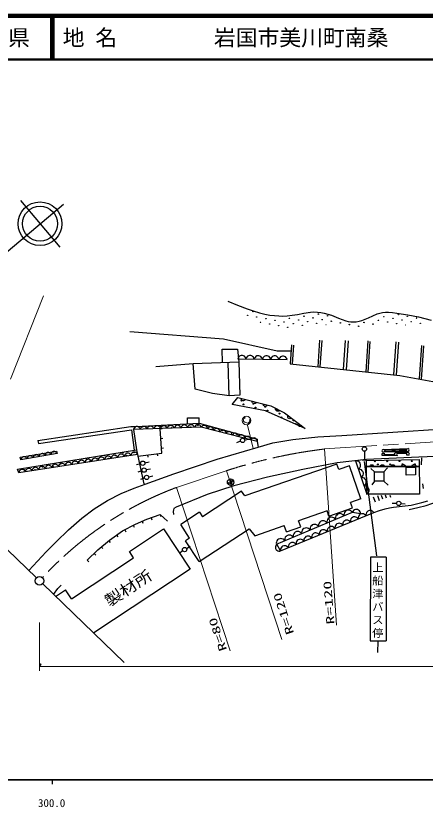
# Model space of a CAD drawing. Units: millimetres, scale not verified. Extents: x 40000 to 680000, y 20000 to 380000.
# Drawn here: x 359636 to 453458, y 198715 to 380000 of the extents above; entities that cross this region are included whole.
import ezdxf
from ezdxf.enums import TextEntityAlignment as Align

# ---------------------------------------------------------------- set-up
doc = ezdxf.new("R2010")
doc.units = ezdxf.units.MM
doc.header["$LTSCALE"] = 1000
doc.linetypes.add('CHAIN', pattern=[18.5, 12, -1.5, 3.5, -1.5])
for name, color, linetype, lineweight in [('M-BGD', 7, 'Continuous', 25), ('M-BGD-HTXT', 7, 'Continuous', 13), ('M-BMK', 2, 'CHAIN', 13), ('M-STR-STRC', 7, 'Continuous', 25), ('M-TTL', 2, 'Continuous', 140), ('M-TTL-BAND', 7, 'Continuous', 25), ('M-TTL-LINE', 7, 'Continuous', 50)]:
    doc.layers.add(name, color=color, linetype=linetype, lineweight=lineweight)
doc.layers.add('M-OTRS', color=7, linetype='Continuous')
doc.layers.add('M-TTL-TXT', color=7, linetype='Continuous')
doc.styles.add('@ＭＳ ゴシック', font='')
doc.styles.add('ＭＳ ゴシック', font='')
doc.styles.get('@ＭＳ ゴシック').set_extended_font_data('@MS Gothic')
doc.styles.get('ＭＳ ゴシック').set_extended_font_data('MS Gothic')

# ---------------------------------------------------------------- blocks, each defined once
blk = doc.blocks.new('BUHIN97')
at = {"color": 7, "linetype": 'Continuous', "lineweight": 25}
blk.add_lwpolyline([(709, -286), (721, -102), (692, 71), (617, 282), (496, 430), (350, 551), (131, 640), (-57, 654), (-248, 632), (-449, 532), (-586, 427), (-709, 286)], dxfattribs=at)
blk = doc.blocks.new('BUHIN98')
at = {"color": 7, "linetype": 'Continuous', "lineweight": 25}
blk.add_lwpolyline([(654, -247), (662, -78), (631, 79), (558, 271), (444, 404), (309, 511), (106, 588), (-66, 597), (-240, 572), (-422, 477), (-545, 377), (-654, 247)], dxfattribs=at)
blk = doc.blocks.new('BUHIN99')
at = {"color": 7, "linetype": 'Continuous', "lineweight": 25}
blk.add_lwpolyline([(519, -520), (600, -361), (639, -198), (652, 18), (600, 195), (517, 356), (356, 517), (195, 600), (18, 652), (-197, 639), (-358, 598), (-519, 520)], dxfattribs=at)
blk = doc.blocks.new('BUHIN100')
at = {"color": 7, "linetype": 'Continuous', "lineweight": 25}
blk.add_lwpolyline([(680, -374), (715, -189), (706, -12), (656, 210), (551, 374), (419, 513), (209, 629), (21, 666), (-174, 666), (-388, 590), (-539, 500), (-680, 374)], dxfattribs=at)
blk = doc.blocks.new('BUHIN101')
at = {"color": 7, "linetype": 'Continuous', "lineweight": 25}
blk.add_lwpolyline([(801, -495), (855, -273), (855, -58), (808, 215), (691, 420), (540, 596), (291, 750), (66, 806), (-170, 819), (-435, 739), (-623, 639), (-801, 495)], dxfattribs=at)
blk = doc.blocks.new('BUHIN112')
at = {"color": 7, "linetype": 'Continuous', "lineweight": 25}
blk.add_lwpolyline([(1040, -145), (996, 105), (899, 326), (728, 583), (517, 740), (283, 852), (-40, 896), (-295, 852), (-541, 759), (-776, 559), (-924, 372), (-1040, 145)], dxfattribs=at)
blk = doc.blocks.new('BUHIN115')
at = {"color": 7, "linetype": 'Continuous', "lineweight": 25}
blk.add_lwpolyline([(952, -140), (913, 89), (826, 292), (671, 529), (479, 674), (266, 778), (-30, 822), (-264, 783), (-490, 700), (-707, 518), (-844, 348), (-952, 140)], dxfattribs=at)
blk = doc.blocks.new('BUHIN116')
at = {"color": 7, "linetype": 'Continuous', "lineweight": 25}
blk.add_lwpolyline([(-212, -990), (32, -964), (250, -887), (509, -740), (675, -548), (799, -331), (864, -24), (840, 224), (768, 467), (591, 707), (423, 862), (212, 990)], dxfattribs=at)
blk = doc.blocks.new('BUHIN117')
at = {"color": 7, "linetype": 'Continuous', "lineweight": 25}
blk.add_line((0, 0), (-202, -457), dxfattribs=at)
blk = doc.blocks.new('BUHIN118')
at = {"color": 7, "linetype": 'Continuous', "lineweight": 25}
blk.add_line((0, 0), (447, -225), dxfattribs=at)
blk = doc.blocks.new('BUHIN119')
at = {"color": 7, "linetype": 'Continuous', "lineweight": 25}
blk.add_line((0, 0), (119, -486), dxfattribs=at)
blk = doc.blocks.new('BUHIN120')
at = {"color": 7, "linetype": 'Continuous', "lineweight": 25}
blk.add_line((0, 0), (75, -494), dxfattribs=at)
blk = doc.blocks.new('BUHIN122')
at = {"color": 7, "linetype": 'Continuous', "lineweight": 25}
blk.add_line((0, 0), (-22, -500), dxfattribs=at)
blk = doc.blocks.new('BUHIN124')
at = {"color": 7, "linetype": 'Continuous', "lineweight": 25}
blk.add_line((0, 0), (-105, -489), dxfattribs=at)
blk = doc.blocks.new('BUHIN125')
at = {"color": 7, "linetype": 'Continuous', "lineweight": 25}
blk.add_lwpolyline([(352, -355), (243, -407), (131, -434), (-14, -444), (-134, -408), (-242, -349), (-351, -239), (-409, -131), (-444, -11), (-434, 136), (-408, 247), (-352, 355)], dxfattribs=at)
blk = doc.blocks.new('BUHIN127')
at = {"color": 7, "linetype": 'Continuous', "lineweight": 25}
blk.add_lwpolyline([(190, -462), (69, -469), (-44, -451), (-182, -405), (-279, -326), (-357, -231), (-416, -87), (-428, 35), (-414, 159), (-350, 291), (-282, 384), (-190, 462)], dxfattribs=at)
blk = doc.blocks.new('BUHIN128')
at = {"color": 7, "linetype": 'Continuous', "lineweight": 25}
blk.add_lwpolyline([(-431, 253), (-338, 332), (-237, 386), (-99, 433), (26, 429), (145, 399), (278, 321), (362, 231), (426, 123), (455, -21), (457, -135), (431, -253)], dxfattribs=at)
blk = doc.blocks.new('BUHIN142')
at = {"color": 7, "linetype": 'Continuous', "lineweight": 25}
for p, q in [((-438, 261), (432, -257)), ((1009, 1695), (0, 0))]:
    blk.add_line(p, q, dxfattribs=at)
blk.add_circle((1266, 2127), 502, dxfattribs=at)
blk = doc.blocks.new('BUHIN77')
at = {"color": 7, "linetype": 'Continuous', "lineweight": 25}
blk.add_lwpolyline([(-7, -578), (-557, 154), (250, -333), (4, 575), (554, -157)], dxfattribs=at)
blk.add_circle((0, 0), 746, dxfattribs=at)
blk = doc.blocks.new('BUHIN78')
at = {"color": 7, "linetype": 'Continuous', "lineweight": 25}
blk.add_circle((0, 0), 498, dxfattribs=at)
blk = doc.blocks.new('BUHIN80')
at = {"color": 6, "linetype": 'Continuous', "lineweight": 25}
for radius in [995, 30]:
    blk.add_circle((0, 0), radius, dxfattribs=at)
blk = doc.blocks.new('BUHIN92')
at = {"color": 7, "linetype": 'Continuous', "lineweight": 13}
blk.add_lwpolyline([(67, 644), (-22, 696), (-120, 710), (-229, 697), (-339, 652), (-495, 535), (-601, 418), (-663, 234), (-655, 65), (-567, -119), (-273, -511), (-115, -655), (20, -710), (199, -707), (367, -631), (519, -517), (626, -418), (659, -337), (676, -243), (658, -169)], dxfattribs=at)
blk.add_circle((0, 0), 995, dxfattribs=at)
blk = doc.blocks.new('BUHIN89')
at = {"color": 7, "linetype": 'Continuous', "lineweight": 13}
for points in [[(0, 0), (617, 260), (422, 520)], [(107, 80), (419, 457), (556, 275)], [(159, 119), (414, 423), (522, 280)], [(212, 159), (409, 388), (487, 284)], [(264, 198), (405, 354), (453, 289)]]:
    blk.add_lwpolyline(points, close=True, dxfattribs=at)
for points in [[(53, 40), (424, 491), (590, 270), (55, 41)], [(409, 307), (317, 238), (400, 320), (419, 294), (317, 238)]]:
    blk.add_lwpolyline(points, dxfattribs=at)

msp = doc.modelspace()

# ---------------------------------------------------------------- linework, layer by layer
at = {"layer": 'M-BGD'}
for p, q in [((58000, 370000), (579000, 370000)), ((58000, 370000), (579000, 370000)), ((360677, 337727), (369694, 327017)), ((351416, 320779), (370541, 336880)), ((385767, 307684), (407202, 306035)), ((407202, 306035), (419569, 303287)), ((422796, 304621), (422488, 300276)), ((423278, 304570), (422969, 300225)), ((429261, 305680), (428830, 299604)), ((429744, 305614), (429314, 299553)), ((435112, 305589), (434644, 298988)), ((435796, 305540), (435325, 298916)), ((440341, 305561), (439835, 298438)), ((440805, 305366), (440310, 298388)), ((446753, 305346), (446214, 297763)), ((447306, 305245), (446771, 297704)), ((406988, 300566), (406896, 303611)), ((406896, 303611), (410447, 303611)), ((410447, 303611), (410720, 300704)), ((419569, 303287), (422702, 303287)), ((452592, 304468), (452048, 296816)), ((453102, 304422), (452556, 296724)), ((410502, 301430), (421802, 301246)), ((391703, 299659), (400277, 300319)), ((400277, 300319), (410720, 300704)), ((400717, 294493), (400277, 300319)), ((408521, 292954), (408301, 300615)), ((410720, 300704), (410995, 293064)), ((422488, 300276), (447634, 297612)), ((447634, 297612), (460414, 295306)), ((404729, 293449), (400717, 294493)), ((408521, 292954), (404729, 293449)), ((410995, 293064), (408521, 292954)), ((409257, 290990), (410484, 292581)), ((410484, 292581), (418074, 290626)), ((416892, 289490), (409257, 290990)), ((418074, 290626), (421210, 289036)), ((425937, 285491), (416892, 289490)), ((421210, 289036), (425937, 285491)), ((387146, 285918), (401638, 286711)), ((398951, 287901), (401638, 287901)), ((398951, 286564), (398951, 287901)), ((401638, 286711), (401638, 287901)), ((401638, 286711), (414941, 283055)), ((434390, 283868), (489218, 287466)), ((364705, 282706), (386030, 285943)), ((364848, 282039), (386173, 285181)), ((386030, 285943), (387146, 285918)), ((386173, 285181), (386787, 280499)), ((386617, 285214), (387146, 285918)), ((402123, 285742), (386617, 285214)), ((386617, 285214), (387319, 280585)), ((414941, 282483), (402123, 285742)), ((412105, 282837), (413086, 283033)), ((414941, 283055), (414941, 282483)), ((418552, 282161), (423104, 282968)), ((423104, 282968), (428889, 283537)), ((428889, 283537), (434390, 283868)), ((364705, 282706), (364848, 282039)), ((405797, 278463), (415215, 281218)), ((411147, 282561), (410213, 282206)), ((414941, 282483), (415215, 281218)), ((415215, 281218), (418552, 282161)), ((360011, 276144), (387319, 280585)), ((387540, 279521), (360341, 275336)), ((360598, 278860), (368930, 280292)), ((369077, 279741), (360819, 278273)), ((368930, 280292), (369077, 279741)), ((387319, 280585), (387540, 279521)), ((387540, 279521), (387631, 279135)), ((443575, 279764), (444137, 279784)), ((443593, 279265), (443575, 279764)), ((447107, 279262), (443593, 279265)), ((443857, 280650), (449479, 280846)), ((449500, 280221), (443879, 280025)), ((444149, 279452), (444137, 279784)), ((446338, 279450), (444153, 279452)), ((449110, 280646), (444238, 280475)), ((449119, 280396), (444247, 280226)), ((449447, 279969), (446698, 279873)), ((449079, 279769), (447080, 279699)), ((448032, 280795), (449229, 280837)), ((449768, 279355), (449206, 279336)), ((482764, 279924), (451972, 278925)), ((360819, 278273), (360598, 278860)), ((388232, 277388), (387265, 277134)), ((387631, 279135), (388980, 272749)), ((389202, 277632), (390174, 277863)), ((395887, 275049), (405797, 278463)), ((433284, 277603), (425435, 276078)), ((439980, 278331), (433284, 277603)), ((437471, 278058), (440065, 270386)), ((451972, 278925), (439980, 278331)), ((440023, 278136), (452079, 278372)), ((440065, 270386), (440023, 278136)), ((440031, 276725), (440023, 278136)), ((452079, 278372), (452121, 270450)), ((452079, 278372), (452087, 276790)), ((452608, 278774), (452537, 277143)), ((360341, 275336), (360011, 276144)), ((388548, 275779), (387592, 275487)), ((389514, 276036), (390489, 276260)), ((433221, 277319), (412100, 270030)), ((425435, 276078), (417303, 274328)), ((433660, 276047), (433221, 277319)), ((436132, 276900), (433660, 276047)), ((438737, 269350), (436132, 276900)), ((440031, 276725), (452087, 276790)), ((452087, 276790), (440031, 276725)), ((441820, 275504), (441020, 276285)), ((443990, 275524), (444828, 276475)), ((449073, 276533), (451206, 276571)), ((449104, 274798), (449073, 276533)), ((451206, 276571), (451237, 274836)), ((389140, 274106), (388192, 273790)), ((389278, 272739), (395887, 275049)), ((390100, 274383), (391072, 274620)), ((417303, 274328), (409623, 272295)), ((441820, 275504), (443990, 275524)), ((441838, 273408), (441820, 275504)), ((443990, 275524), (444008, 273427)), ((451237, 274836), (449104, 274798)), ((386764, 271763), (389278, 272739)), ((409623, 272295), (403504, 270308)), ((441838, 273408), (441229, 272553)), ((444008, 273427), (441838, 273408)), ((444008, 273427), (444999, 272477)), ((452820, 272780), (452998, 271681)), ((380663, 268981), (383762, 270567)), ((383762, 270567), (386764, 271763)), ((403504, 270308), (396400, 267405)), ((411377, 271131), (402439, 265260)), ((412100, 270030), (411377, 271131)), ((452121, 270450), (440065, 270386)), ((443386, 270156), (443669, 269340)), ((444308, 270262), (444521, 269588)), ((445336, 270226), (445478, 269765)), ((377629, 267030), (380663, 268981)), ((438737, 269350), (436379, 268537)), ((436820, 267259), (436379, 268537)), ((441541, 269836), (441967, 268701)), ((442499, 270085), (442925, 268985)), ((446892, 268304), (445892, 268304)), ((347306, 267717), (364351, 251257)), ((374790, 264912), (377629, 267030)), ((395740, 266851), (395689, 266464)), ((395874, 267103), (395740, 266851)), ((396400, 267405), (395874, 267103)), ((430984, 266597), (424457, 264345)), ((431401, 265389), (430984, 266597)), ((431401, 265389), (436820, 267259)), ((447891, 268262), (448887, 268179)), ((371712, 262248), (374790, 264912)), ((394362, 264197), (392733, 265742)), ((395689, 266464), (395773, 265776)), ((401749, 266311), (397430, 263475)), ((401749, 266311), (402439, 265260)), ((419346, 258939), (436773, 266276)), ((420317, 257428), (441683, 266222)), ((436773, 266276), (438661, 265953)), ((388564, 264229), (388763, 263770)), ((399469, 260370), (397430, 263475)), ((414416, 260912), (421163, 263240)), ((421661, 261797), (421163, 263240)), ((421661, 261797), (424945, 262930)), ((424945, 262930), (424457, 264345)), ((368851, 259519), (371712, 262248)), ((385696, 257292), (393512, 262447)), ((393512, 262447), (399593, 253228)), ((401661, 254969), (413113, 262491)), ((413113, 262491), (414416, 260912)), ((366558, 257226), (368851, 259519)), ((382746, 261030), (383036, 260623)), ((399469, 260370), (398523, 259748)), ((401661, 254969), (398523, 259748)), ((398732, 257986), (399564, 258540)), ((420317, 257428), (419454, 258939)), ((362627, 252922), (366558, 257226)), ((372389, 246471), (386635, 255867)), ((386635, 255867), (385696, 257292)), ((397904, 257424), (397082, 256855)), ((399593, 253228), (377529, 238676)), ((365790, 249868), (384450, 231847)), ((368272, 247470), (369297, 248814)), ((368759, 247000), (371045, 248508)), ((369297, 248814), (370030, 249579)), ((372389, 246471), (371045, 248508)), ((579000, 205000), (58000, 205000)), ((579000, 205000), (58000, 205000))]:
    msp.add_line(p, q, dxfattribs=at)
for points in [[(408207, 314663), (410430, 313745), (412672, 312884), (414072, 312406), (415490, 311986), (416676, 311692), (417876, 311457), (418887, 311316), (419902, 311236), (420868, 311223), (421832, 311271), (422994, 311397), (424165, 311584), (425659, 311877), (427148, 312107), (427946, 312152), (428759, 312136), (429522, 312054), (430291, 311910), (431142, 311686), (431992, 311398), (433618, 310728), (435239, 310125), (435825, 309984), (436424, 309902), (437034, 309889), (437644, 309936), (438294, 310042), (438933, 310207), (439687, 310484), (440431, 310823), (441427, 311304), (442442, 311727), (443033, 311904), (443638, 312021), (444326, 312084), (445025, 312087), (445996, 312015), (446974, 311883), (449479, 311477), (451928, 311020), (453401, 310684), (454859, 310289)], [(420088, 289605), (420000, 289520), (419903, 289461), (419768, 289405), (419643, 289402), (419522, 289424), (419384, 289494), (419295, 289578), (419224, 289681), (419187, 289824), (419178, 289938), (419196, 290057)], [(387631, 279135), (393093, 279796), (392697, 285421)], [(449795, 266870), (451759, 267334), (453706, 267856), (454990, 268265), (456255, 268732), (457645, 269318), (459010, 269959), (460843, 270850), (462699, 271686), (464234, 272284), (465800, 272830), (468380, 273648), (470978, 274409), (473152, 275022), (475339, 275576), (476756, 275865), (478195, 276097), (480861, 276431), (483545, 276706), (483734, 276725), (483923, 276743)], [(441683, 266222), (442991, 266674), (444320, 267069), (445243, 267274), (446179, 267419), (448199, 267636), (450224, 267915), (451461, 268169), (452694, 268484), (454037, 268893)], [(438661, 265953), (438628, 266182), (438546, 266385), (438397, 266625), (438209, 266774), (437999, 266882), (437707, 266933), (437473, 266900), (437246, 266822), (437026, 266646), (436886, 266481), (436773, 266276)], [(376004, 255283), (378468, 257703), (381104, 259864), (384086, 261982), (387068, 263581), (389661, 264705), (392733, 265742)], [(419454, 258939), (419312, 258783), (419217, 258608), (419135, 258366), (419139, 258148), (419184, 257938), (419318, 257704), (419476, 257558), (419661, 257444), (419912, 257392), (420109, 257389), (420317, 257428)]]:
    msp.add_lwpolyline(points, dxfattribs=at)
for centre, radius in [((365186, 332372), 5000), ((365186, 332372), 4000), ((414007, 312249), 49.8), ((412773, 311396), 49.8), ((414859, 311014), 49.8), ((416946, 310632), 49.8), ((419033, 310250), 49.8), ((422354, 310720), 49.8), ((424440, 310338), 49.8), ((425675, 311191), 49.8), ((426527, 309956), 49.8), ((427761, 310809), 49.8), ((428996, 311661), 49.8), ((429848, 310427), 49.8), ((431082, 311279), 49.8), ((431934, 310045), 49.8), ((442750, 310221), 49.8), ((443984, 311073), 49.8), ((446071, 310691), 49.8), ((447305, 311543), 49.8), ((448157, 310309), 49.8), ((449392, 311161), 49.8), ((415712, 309780), 49.8), ((417798, 309398), 49.8), ((419885, 309016), 49.8), ((421119, 309868), 49.8), ((421972, 308634), 49.8), ((423206, 309486), 49.8), ((425293, 309104), 49.8), ((428613, 309574), 49.8), ((434021, 309662), 49.8), ((436108, 309280), 49.8), ((438194, 308898), 49.8), ((439429, 309751), 49.8), ((441515, 309369), 49.8), ((444836, 309839), 49.8), ((446923, 309457), 49.8), ((450244, 309927), 49.8), ((452331, 309545), 49.8), ((411328, 291847), 99.5), ((411836, 290986), 99.5), ((414067, 291142), 99.5), ((414575, 290281), 99.5), ((416806, 290437), 99.5), ((417315, 289575), 99.5), ((419545, 289731), 99.5), ((420054, 288870), 99.5), ((398871, 286485), 49.8), ((420562, 288009), 99.5), ((423301, 287304), 99.5), ((386881, 285369), 49.8), ((388636, 285783), 49.8), ((391121, 285514), 49.8), ((392876, 285927), 49.8), ((395361, 285658), 49.8), ((397116, 286072), 49.8), ((399601, 285803), 49.8), ((401356, 286216), 49.8), ((403842, 285947), 49.8), ((404572, 285265), 49.8), ((407058, 284996), 49.8), ((410274, 284044), 49.8), ((413490, 283092), 49.8), ((364074, 279359), 49.8), ((366573, 279444), 49.8), ((368251, 280102), 49.8), ((380029, 279229), 49.8), ((382529, 279256), 49.8), ((384222, 279874), 49.8), ((385029, 279283), 49.8), ((386722, 279901), 49.8), ((362395, 278702), 49.8), ((369949, 277320), 49.8), ((371642, 277939), 49.8), ((372449, 277347), 49.8), ((374142, 277966), 49.8), ((375836, 278584), 49.8), ((376642, 277992), 49.8), ((378336, 278611), 49.8), ((380835, 278638), 49.8), ((441889, 277942), 99.5), ((444717, 277958), 99.5), ((447545, 277973), 99.5), ((448256, 277269), 99.5), ((450374, 277988), 99.5), ((451085, 277284), 99.5), ((361562, 276030), 49.8), ((364062, 276057), 49.8), ((365756, 276675), 49.8), ((367449, 277294), 49.8), ((368256, 276702), 49.8), ((442599, 277239), 99.5), ((445428, 277254), 99.5)]:
    msp.add_circle(centre, radius, dxfattribs=at)
for centre, radius, start, end in [((426909, 312043), 49.8, 202.08674, 356.15631), ((451478, 310779), 49.8, 125.30736, 32.31507), ((430700, 309192), 49.8, 352.80309, 187.19691), ((449010, 309075), 49.8, 41.16196, 139.67423), ((409606, 290830), 99.5, 53.07058, 104.70364), ((423810, 286443), 99.5, 330.11247, 162.17617), ((394630, 286341), 49.8, 198.21023, 348.0529), ((407789, 284313), 49.8, 332.5338, 178.93086), ((443868, 280337), 312, 92, 272), ((444243, 280350), 125, 92, 272), ((446710, 279499), 375, 91.74625, 187.39429), ((447086, 279512), 188, 92, 182), ((447260, 279605), 375, 195.37866, 245.90332), ((449088, 279582), 188, 352.40009, 92.80231), ((449115, 280521), 125, 272, 92), ((448899, 279551), 375, 324.93179, 0.88647), ((449461, 279595), 375, 357.21948, 92.19931), ((449490, 280534), 312, 272, 92), ((449524, 279551), 312, 321.1709, 4.64771), ((363256, 276648), 49.8, 161.79245, 36.68235)]:
    msp.add_arc(centre, radius, start, end, dxfattribs=at)
at = {"layer": 'M-BGD-HTXT'}
for p, q in [((365960, 315836), (358397, 296767)), ((414071, 280883), (412759, 286235)), ((430391, 280769), (433136, 240430)), ((407886, 275786), (420575, 237115)), ((396486, 271968), (408769, 234556)), ((365070, 241007), (365070, 229942)), ((365070, 230942), (553877, 230942))]:
    msp.add_line(p, q, dxfattribs=at)
at = {"layer": 'M-BMK'}
for p, q in [((430391, 280769), (455774, 282402)), ((396486, 271968), (407886, 275786))]:
    msp.add_line(p, q, dxfattribs=at)
for centre, radius, start, end in [((444957, 161656), 120000, 96.97223, 107.99478), ((424535, 197046), 80000, 110.52454, 137.29745)]:
    msp.add_arc(centre, radius, start, end, dxfattribs=at)
at = {"layer": 'M-STR-STRC'}
for p, q in [((439489, 277933), (442297, 256298)), ((440899, 255956), (440873, 236799)), ((444523, 255951), (440899, 255956)), ((444523, 255951), (444497, 236794)), ((440873, 236799), (444497, 236794)), ((442569, 236756), (442566, 234124))]:
    msp.add_line(p, q, dxfattribs=at)
at = {"layer": 'M-TTL'}
msp.add_line((680000, 380000), (40000, 380000), dxfattribs=at)
at = {"layer": 'M-TTL-BAND'}
for p, q in [((40000, 205000), (579000, 205000)), ((368000, 205000), (368000, 204000))]:
    msp.add_line(p, q, dxfattribs=at)
at = {"layer": 'M-TTL-LINE'}
for p, q in [((367750, 380000), (367750, 370000)), ((368250, 380000), (368250, 370000)), ((40000, 370000), (680000, 370000))]:
    msp.add_line(p, q, dxfattribs=at)

# ---------------------------------------------------------------- block references
at = {"layer": 'M-BGD', "rotation": 30.75455}
for name, p in [('BUHIN101', (411444, 301414)), ('BUHIN101', (413327, 301384)), ('BUHIN101', (415210, 301353)), ('BUHIN101', (417094, 301322)), ('BUHIN101', (418977, 301292)), ('BUHIN101', (420860, 301261)), ('BUHIN125', (411749, 292255)), ('BUHIN125', (414279, 291604)), ('BUHIN125', (416809, 290952)), ('BUHIN127', (422392, 288149)), ('BUHIN100', (395145, 285504)), ('BUHIN100', (396696, 285557)), ('BUHIN100', (398246, 285610)), ('BUHIN100', (399797, 285663)), ('BUHIN100', (401347, 285716)), ('BUHIN99', (402835, 285561)), ('BUHIN127', (424755, 286377)), ('BUHIN100', (387393, 285240)), ('BUHIN100', (388943, 285293)), ('BUHIN100', (390494, 285346)), ('BUHIN100', (392044, 285399)), ('BUHIN100', (393595, 285452)), ('BUHIN118', (392697, 285421)), ('BUHIN99', (404259, 285199)), ('BUHIN99', (405683, 284837)), ('BUHIN99', (407108, 284475)), ('BUHIN99', (408532, 284112)), ('BUHIN99', (409956, 283750)), ('BUHIN118', (392853, 283198)), ('BUHIN99', (411380, 283388)), ('BUHIN78', (411615, 282739)), ('BUHIN99', (412804, 283026)), ('BUHIN99', (414229, 282664)), ('BUHIN118', (393010, 280975)), ('BUHIN142', (439527, 278294)), ('BUHIN98', (361507, 278395)), ('BUHIN98', (362883, 278640)), ('BUHIN98', (364260, 278885)), ('BUHIN98', (365636, 279129)), ('BUHIN98', (367012, 279374)), ('BUHIN98', (368389, 279619)), ('BUHIN97', (380740, 278475)), ('BUHIN97', (382251, 278707)), ('BUHIN97', (383762, 278940)), ('BUHIN97', (385273, 279172)), ('BUHIN97', (386784, 279405)), ('BUHIN117', (389843, 279403)), ('BUHIN117', (392055, 279670)), ('BUHIN97', (368652, 276615)), ('BUHIN97', (370163, 276847)), ('BUHIN97', (371674, 277080)), ('BUHIN97', (373185, 277312)), ('BUHIN97', (374696, 277545)), ('BUHIN97', (376207, 277777)), ('BUHIN97', (377718, 278010)), ('BUHIN97', (379229, 278242)), ('BUHIN117', (387631, 279135)), ('BUHIN78', (388715, 277516)), ('BUHIN116', (437795, 277099)), ('BUHIN128', (448470, 276770)), ('BUHIN128', (450882, 276783)), ('BUHIN97', (361097, 275453)), ('BUHIN97', (362608, 275685)), ('BUHIN97', (364119, 275918)), ('BUHIN97', (365630, 276150)), ('BUHIN97', (367141, 276383)), ('BUHIN78', (389027, 275924)), ('BUHIN116', (438443, 275181)), ('BUHIN128', (441236, 276732)), ('BUHIN128', (443648, 276745)), ('BUHIN128', (446059, 276758)), ('BUHIN78', (389615, 274264)), ('BUHIN77', (408873, 273178)), ('BUHIN116', (439092, 273263)), ('BUHIN116', (439740, 271345)), ('BUHIN78', (447392, 268304)), ('BUHIN112', (435805, 265869)), ('BUHIN115', (440792, 265856)), ('BUHIN124', (390631, 265032)), ('BUHIN124', (392733, 265742)), ('BUHIN112', (429996, 263423)), ('BUHIN112', (431932, 264238)), ('BUHIN112', (433868, 265053)), ('BUHIN115', (435451, 263657)), ('BUHIN115', (437231, 264390)), ('BUHIN115', (439012, 265123)), ('BUHIN122', (386549, 263303)), ('BUHIN112', (426123, 261792)), ('BUHIN112', (428059, 262607)), ('BUHIN115', (431890, 262192)), ('BUHIN115', (433671, 262924)), ('BUHIN122', (384593, 262254)), ('BUHIN112', (422250, 260162)), ('BUHIN112', (424187, 260977)), ('BUHIN115', (426549, 259993)), ('BUHIN115', (428329, 260726)), ('BUHIN115', (430110, 261459)), ('BUHIN120', (380945, 259734)), ('BUHIN112', (420314, 259346)), ('BUHIN115', (422988, 258527)), ('BUHIN115', (424768, 259260)), ('BUHIN120', (379229, 258328)), ('BUHIN78', (398315, 257708)), ('BUHIN115', (421207, 257794)), ('BUHIN119', (377587, 256838)), ('BUHIN119', (376004, 255283))]:
    msp.add_blockref(name, p, dxfattribs=at)
at = {"layer": 'M-BGD-HTXT', "rotation": 30.75455}
for name, p in [('BUHIN92', (412523, 287314)), ('BUHIN89', (365070, 230942))]:
    msp.add_blockref(name, p, dxfattribs=at)
at = {"layer": 'M-OTRS', "rotation": 30.75455}
msp.add_blockref('BUHIN80', (365070, 250562), dxfattribs=at)

# ---------------------------------------------------------------- texts
at = {"layer": 'M-BGD-HTXT', "style": 'ＭＳ ゴシック'}
for s, height, rotation, width, p in [('製材所', 2566, 33.2, 1.15, (381484, 243894)), ('R=120', 1833, 94.4, 1.6, (433207, 240712)), ('R=120', 1833, 108.2, 1.6, (423923, 238762)), ('R=80', 1833, 108.9, 1.6, (408578, 234989))]:
    msp.add_text(s, height=height, rotation=rotation, dxfattribs=dict(at, width=width)).set_placement(p, align=Align.BOTTOM_LEFT)
at = {"layer": 'M-STR-STRC', "insert": (441372, 254905), "char_height": 1833, "attachment_point": 7, "rotation": 270, "style": '@ＭＳ ゴシック'}
msp.add_mtext('\\T1.2;上船津バス停', dxfattribs=at)
at = {"layer": 'M-TTL-BAND', "style": 'ＭＳ ゴシック'}
msp.add_text('300.0', height=1833, dxfattribs=at).set_placement((367844, 198195), align=Align.BOTTOM_CENTER)
at = {"layer": 'M-TTL-TXT', "style": 'ＭＳ ゴシック'}
msp.add_text('山\u3000口\u3000県', height=3666, dxfattribs=at).set_placement((350375, 375000), align=Align.MIDDLE_CENTER)
for s, p in [('地 名', (370380, 375000)), ('岩国市美川町南桑', (405024, 375000))]:
    msp.add_text(s, height=3666, dxfattribs=at).set_placement(p, align=Align.MIDDLE_LEFT)

doc.saveas('drawing.dxf')
